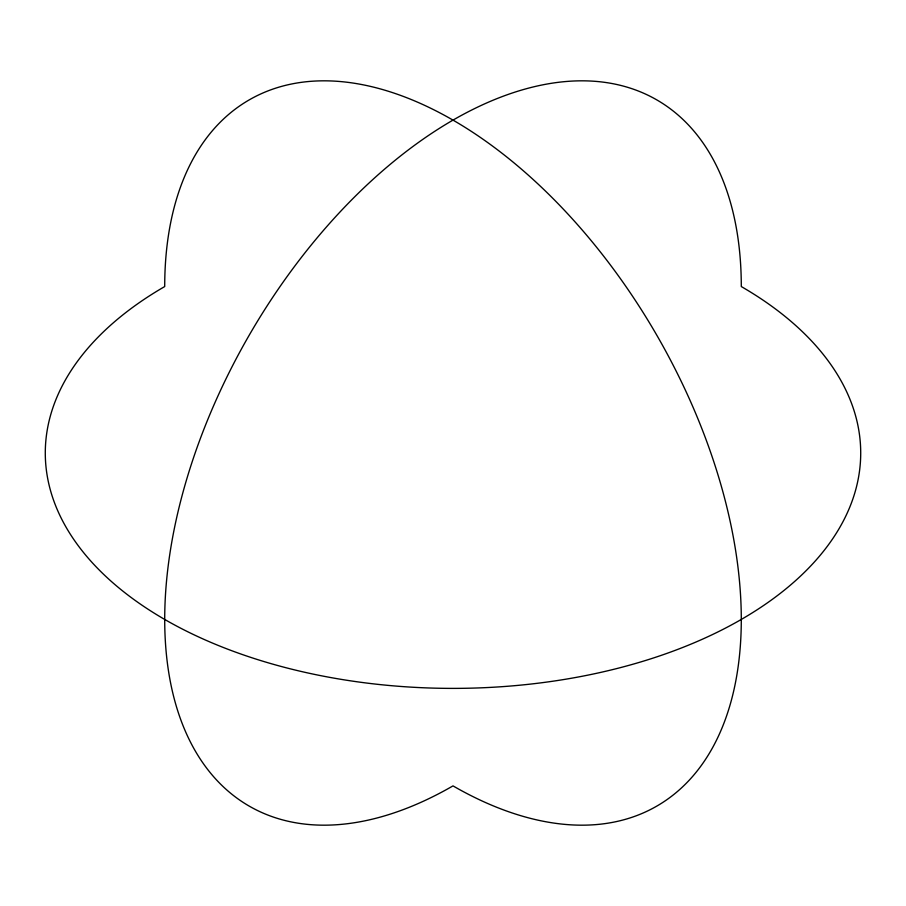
<?xml version="1.0" encoding="UTF-8"?>
<svg xmlns="http://www.w3.org/2000/svg" width="906" height="906" viewBox="0 0 906 906"><rect width="100%" height="100%" fill="white"/><g stroke="black" fill="none" stroke-linecap="round" stroke-linejoin="round"><path stroke-width="1.36" d="M741.289 619.444A407.7 235.379 0 0 0 741.289 286.556A407.7 235.39 -60 0 0 453 120.113A407.7 235.39 60 0 0 164.711 286.556A407.7 235.379 0 0 0 164.711 619.444A407.7 235.39 -60 0 0 453 785.887A407.7 235.39 60 0 0 741.289 619.444A407.7 235.39 60 0 0 453 120.113A407.7 235.39 -60 0 0 164.711 619.444A407.7 235.379 0 0 0 741.289 619.444"/></g></svg>
